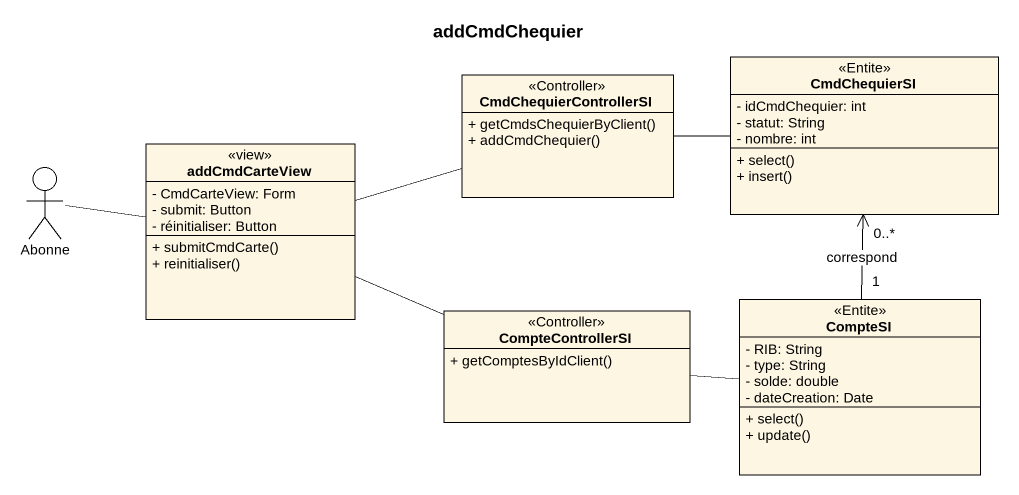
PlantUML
@startuml
title addCmdChequier
allowmixing
hide circle
hide empty members
skinparam classAttributeIconSize 0
class CmdChequierControllerSI <<Controller>> {
  + getCmdsChequierByClient()
  + addCmdChequier()
}
class CmdChequierSI <<Entite>> {
  - idCmdChequier: int
  - statut: String
  - nombre: int
  + select()
  + insert()
}
class addCmdCarteView <<view>> {
  - CmdCarteView: Form
  - submit: Button
  - réinitialiser: Button
  + submitCmdCarte()
  + reinitialiser()
}
actor Abonne
class CompteControllerSI <<Controller>> {
  + getComptesByIdClient()
}
class CompteSI <<Entite>> {
  - RIB: String
  - type: String
  - solde: double
  - dateCreation: Date
  + select()
  + update()
}
CmdChequierControllerSI -right- CmdChequierSI
addCmdCarteView -right- CmdChequierControllerSI
addCmdCarteView -right- CompteControllerSI
Abonne -right- addCmdCarteView
CompteControllerSI -right- CompteSI
CompteSI "1" -up-> "0..*" CmdChequierSI : correspond
@enduml
